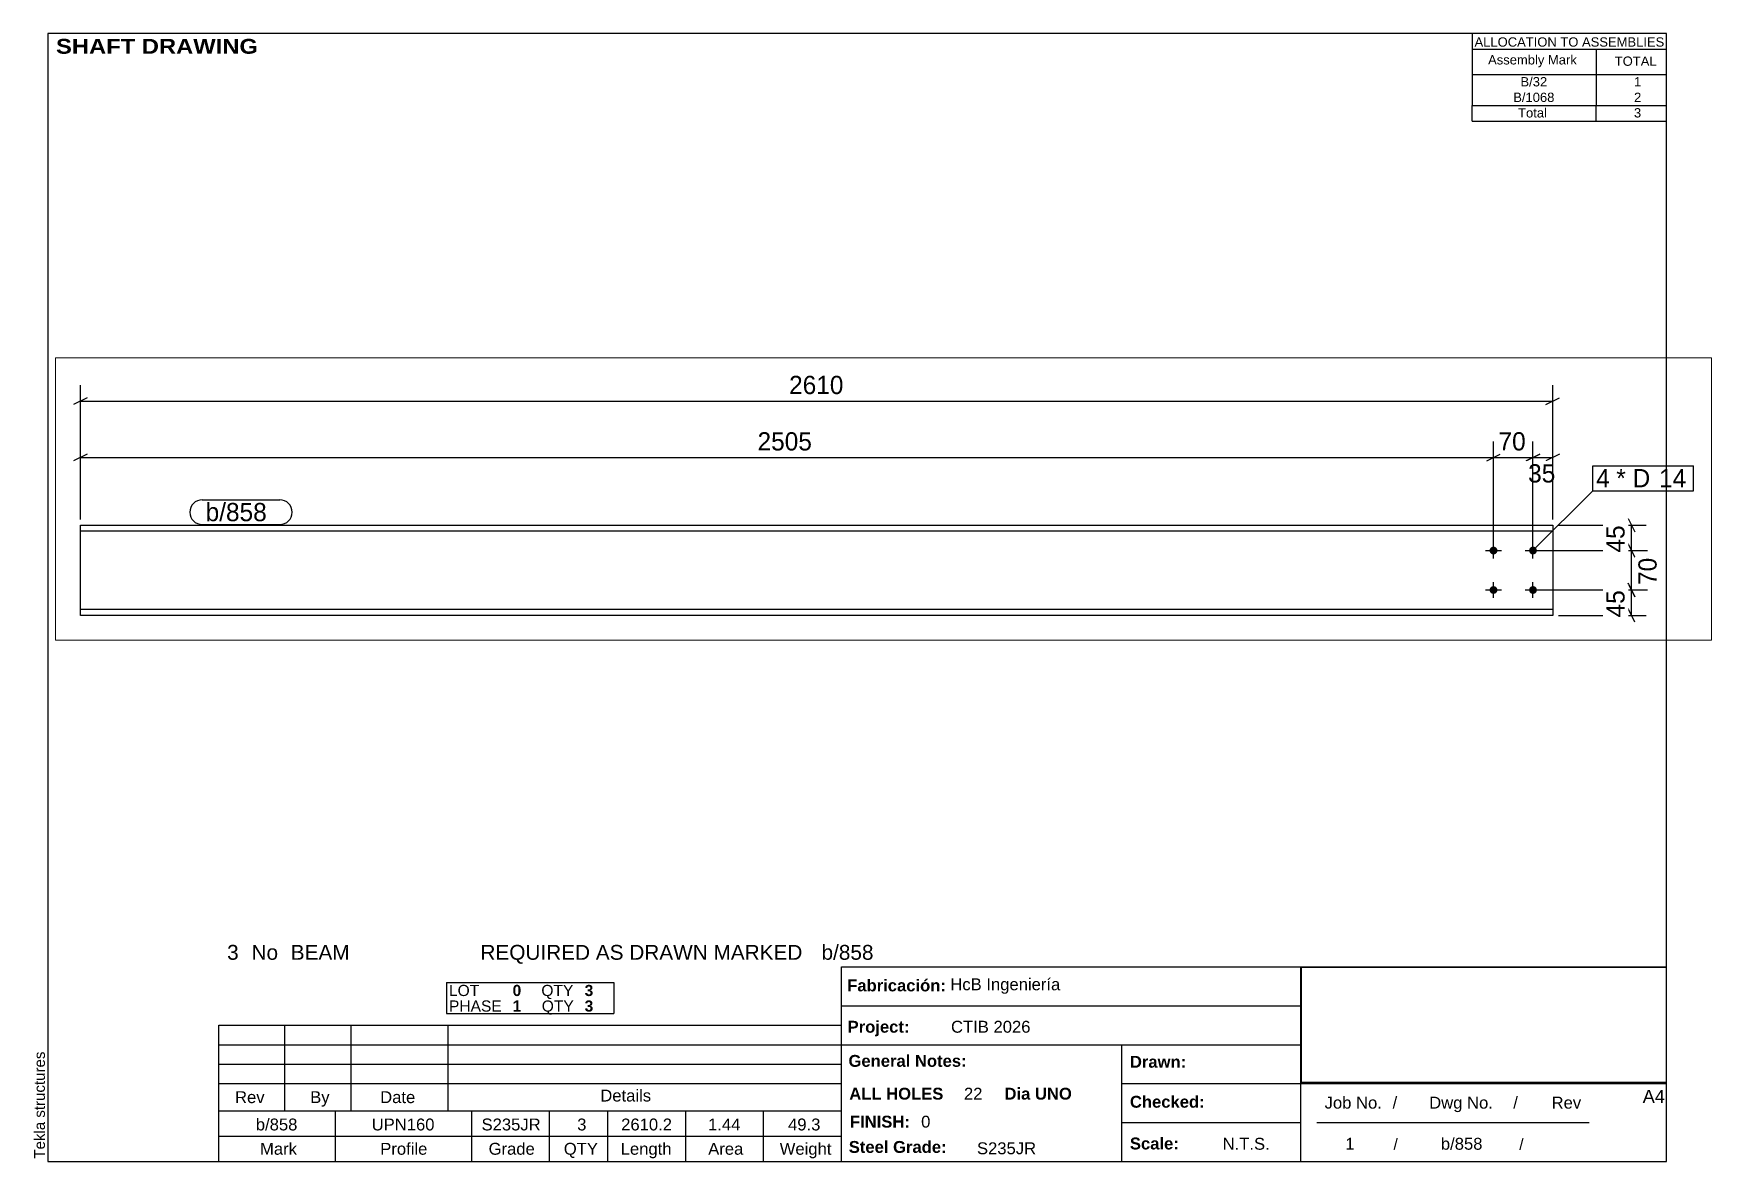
# Paper-space layout 'Layout1' of a CAD drawing. Header units: millimetres. Extents: x 2 to 300, y 5 to 205.
# The model-space entities are those that its viewports show. They can reach past a viewport. Long polylines and large blocks are cut down to what shows.
import ezdxf

# ---------------------------------------------------------------- set-up
doc = ezdxf.new("R2010")
doc.units = ezdxf.units.MM
doc.layers.add('Viewport layer', color=7, linetype='Continuous', plot=False)
doc.styles.add('Arial', font='ARIAL.TTF', dxfattribs={"height": 0.2})
doc.styles.add('Arial Black', font='ARIBLK.TTF', dxfattribs={"height": 0.2})
doc.styles.add('Arial Bold', font='ARIALBD.TTF', dxfattribs={"height": 0.2})
doc.styles.add('Comic Sans MS', font='COMIC.TTF', dxfattribs={"height": 0.2})

msp = doc.modelspace()

# ---------------------------------------------------------------- hatches: boundary and pattern name
at = {"linetype": 'Continuous'}
for points in [[(2542.2, 159, -1), (2556.2, 159, -1)], [(2612.2, 159, -1), (2626.2, 159, -1)], [(2542.2, 89, -1), (2556.2, 89, -1)], [(2612.2, 89, -1), (2626.2, 89, -1)]]:
    msp.add_hatch(color=3, dxfattribs=at).paths.add_polyline_path(points)

# ---------------------------------------------------------------- linework, layer by layer
at = {"color": 8, "linetype": 'Continuous'}
for p, q in [((44, 214), (44, 452.4)), ((56, 430), (32, 418)), ((44, 424), (2654.2, 424)), ((2642.2, 418), (2666.2, 430)), ((56, 330), (32, 318)), ((44, 214), (44, 352.4)), ((2537.2, 318), (2561.2, 330)), ((2549.2, 169), (2549.2, 352.4)), ((2607.2, 318), (2631.2, 330)), ((2619.2, 169), (2619.2, 349.6)), ((2666.2, 330), (2642.2, 318)), ((2654.2, 214), (2654.2, 349.6)), ((2619.2, 324), (2654.2, 324)), ((2788, 216), (2800, 192)), ((2664.2, 204), (2819.6, 204)), ((2629.2, 159), (2822.4, 159)), ((2788, 171), (2800, 147)), ((2794, 89), (2794, 159)), ((2800, 77), (2788, 101)), ((2629.2, 89), (2822.4, 89)), ((2664.2, 44), (2819.6, 44)), ((2800, 32), (2788, 56))]:
    msp.add_line(p, q, dxfattribs=at)
at = {"color": 7, "linetype": 'Continuous'}
for p, q in [((2903.6, 265.1), (2903.6, 309.1)), ((44, 44), (44, 204)), ((44, 204), (2654.2, 204)), ((2654.2, 193.5), (44, 193.5)), ((2654.2, 204), (2654.2, 44)), ((2654.2, 54.5), (44, 54.5)), ((2654.2, 44), (44, 44))]:
    msp.add_line(p, q, dxfattribs=at)
at = {"color": 3, "linetype": 'Continuous'}
for p, q in [((2535.2, 159), (2563.2, 159)), ((2549.2, 145), (2549.2, 173)), ((2605.2, 159), (2633.2, 159)), ((2619.2, 145), (2619.2, 173)), ((2549.2, 75), (2549.2, 103)), ((2619.2, 75), (2619.2, 103)), ((2535.2, 89), (2563.2, 89)), ((2605.2, 89), (2633.2, 89))]:
    msp.add_line(p, q, dxfattribs=at)

# ---------------------------------------------------------------- wipeouts: each hides what was drawn before it
at = {"color": 0}
msp.add_wipeout([(2757.3, 271.1), (2757.3, 303.1), (2731.3, 303.1), (2731.3, 271.1)], dxfattribs=at)

# ---------------------------------------------------------------- next in the draw order: wipeouts: each hides what was drawn before it
for points in [[(1404.2, 430), (1404.2, 474.8), (1294, 474.8), (1294, 430)], [(2669.2, 273.2), (2669.2, 318), (2604.2, 318), (2604.2, 273.2)], [(2757.3, 271.1), (2757.3, 303.1), (2731.3, 303.1), (2731.3, 271.1)], [(391.4, 211), (391.4, 243), (266, 243), (266, 211)], [(2844.8, 156.5), (2800, 156.5), (2800, 91.5), (2844.8, 91.5)]]:
    msp.add_wipeout(points, dxfattribs=at)

# ---------------------------------------------------------------- next in the draw order: linework, layer by layer
at = {"color": 8, "linetype": 'Continuous'}
for p, q in [((2654.2, 214), (2654.2, 452.4)), ((2631.2, 330), (2607.2, 318)), ((2619.2, 169), (2619.2, 352.4)), ((2549.2, 324), (2619.2, 324)), ((2794, 159), (2794, 204)), ((2629.2, 159), (2819.6, 159)), ((2800, 147), (2788, 171)), ((2788, 101), (2800, 77)), ((2629.2, 89), (2819.6, 89)), ((2794, 44), (2794, 89))]:
    msp.add_line(p, q, dxfattribs=at)
at = {"color": 7, "linetype": 'Continuous'}
for p, q in [((2725.3, 265.1), (2725.3, 309.1)), ((2619.2, 159), (2725.3, 265.1))]:
    msp.add_line(p, q, dxfattribs=at)

# ---------------------------------------------------------------- next in the draw order: texts
at = {"color": 3, "style": 'Comic Sans MS'}
for s, p in [('2610', (1300.4, 436.4)), ('35', (2610.6, 279.6))]:
    msp.add_text(s, height=32.38, dxfattribs=at).set_placement(p)
msp.add_text('70', height=32.38, rotation=90.0002, dxfattribs=at).set_placement((2838.4, 97.9))

# ---------------------------------------------------------------- next in the draw order: wipeouts: each hides what was drawn before it
at = {"color": 0}
for points in [[(2833.1, 271.1), (2833.1, 303.1), (2766.9, 303.1), (2766.9, 271.1)], [(391.4, 211), (391.4, 243), (266, 243), (266, 211)]]:
    msp.add_wipeout(points, dxfattribs=at)

# ---------------------------------------------------------------- next in the draw order: linework, layer by layer
at = {"color": 7, "linetype": 'Continuous'}
for p, q in [((260, 249), (397.4, 249)), ((260, 205), (397.4, 205))]:
    msp.add_line(p, q, dxfattribs=at)
for centre, start, end in [((260, 227), 90, 270), ((397.4, 227), 270, 90)]:
    msp.add_arc(centre, 22, start, end, dxfattribs=at)

# ---------------------------------------------------------------- next in the draw order: texts
at = {"color": 3, "style": 'Comic Sans MS'}
msp.add_text('b/858', height=32.38, dxfattribs=at).set_placement((266, 211))

# ---------------------------------------------------------------- next in the draw order: wipeouts: each hides what was drawn before it
at = {"color": 0}
for points in [[(2616.7, 330), (2616.7, 374.8), (2551.7, 374.8), (2551.7, 330)], [(2833.1, 271.1), (2833.1, 303.1), (2766.9, 303.1), (2766.9, 271.1)], [(2788, 214), (2743.2, 214), (2743.2, 149), (2788, 149)], [(2788, 99), (2743.2, 99), (2743.2, 34), (2788, 34)]]:
    msp.add_wipeout(points, dxfattribs=at)

# ---------------------------------------------------------------- next in the draw order: linework, layer by layer
at = {"color": 8, "linetype": 'Continuous'}
for p, q in [((2537.2, 318), (2561.2, 330)), ((2549.2, 169), (2549.2, 352.4)), ((44, 324), (2549.2, 324))]:
    msp.add_line(p, q, dxfattribs=at)

# ---------------------------------------------------------------- next in the draw order: texts
at = {"color": 3, "style": 'Comic Sans MS'}
for s, height, p in [('70', 32.38, (2558.1, 336.4)), ('4', 32.4, (2731.3, 271.1)), ('* D', 32.38, (2766.9, 271.1))]:
    msp.add_text(s, height=height, dxfattribs=at).set_placement(p)
for p in [(2781.6, 155.4), (2781.6, 40.4)]:
    msp.add_text('45', height=32.38, rotation=90.0002, dxfattribs=at).set_placement(p)

# ---------------------------------------------------------------- next in the draw order: wipeouts: each hides what was drawn before it
at = {"color": 0}
msp.add_wipeout([(2888, 271.1), (2888, 303.1), (2842.7, 303.1), (2842.7, 271.1)], dxfattribs=at)

# ---------------------------------------------------------------- next in the draw order: wipeouts: each hides what was drawn before it
for points in [[(1355.1, 330), (1355.1, 374.8), (1238.1, 374.8), (1238.1, 330)], [(2888, 271.1), (2888, 303.1), (2842.7, 303.1), (2842.7, 271.1)]]:
    msp.add_wipeout(points, dxfattribs=at)

# ---------------------------------------------------------------- next in the draw order: linework, layer by layer
at = {"color": 7, "linetype": 'Continuous'}
for p, q in [((2725.3, 309.1), (2903.6, 309.1)), ((2725.3, 265.1), (2903.6, 265.1))]:
    msp.add_line(p, q, dxfattribs=at)

# ---------------------------------------------------------------- next in the draw order: texts
at = {"color": 3, "style": 'Comic Sans MS'}
for s, p in [('2505', (1244.5, 336.4)), ('14', (2842.7, 271.1))]:
    msp.add_text(s, height=32.38, dxfattribs=at).set_placement(p)

psp = doc.layouts.get("Layout1")

# ---------------------------------------------------------------- linework, layer by layer
at = {"color": 5, "linetype": 'Continuous'}
for p, q in [((292, 205), (5, 205)), ((5, 205), (5, 5)), ((292, 5), (292, 205)), ((5, 5), (292, 5))]:
    psp.add_line(p, q, dxfattribs=at)
at = {"color": 7, "linetype": 'Continuous'}
for p, q in [((257.51, 205), (257.51, 197.75)), ((257.57, 202.24), (292, 202.24)), ((279.49, 202.24), (279.49, 197.75)), ((257.51, 197.75), (257.51, 195)), ((257.57, 197.75), (292, 197.75)), ((279.49, 197.75), (279.49, 195)), ((257.51, 195), (257.51, 192.24)), ((279.49, 195), (279.49, 192.24)), ((257.51, 189.47), (257.51, 192.23)), ((257.54, 192.23), (292, 192.23)), ((279.49, 189.47), (279.49, 192.23)), ((257.51, 189.47), (292, 189.47)), ((145.72, 5), (145.72, 39.5)), ((145.75, 39.5), (292, 39.5)), ((227.14, 5), (227.14, 39.5)), ((75.68, 36.74), (105.35, 36.74)), ((75.68, 36.74), (75.68, 33.98)), ((105.35, 36.74), (105.35, 33.98)), ((75.68, 33.98), (75.68, 31.22)), ((105.35, 33.98), (105.35, 31.22)), ((75.68, 31.22), (105.35, 31.22)), ((145.72, 32.6), (227.14, 32.6)), ((35.31, 13.97), (35.31, 29.15)), ((35.31, 29.15), (145.71, 29.15)), ((47.04, 13.97), (47.04, 29.15)), ((58.77, 13.97), (58.77, 29.15)), ((76.02, 13.97), (76.02, 29.15)), ((145.71, 13.97), (145.71, 29.15)), ((35.31, 25.7), (145.71, 25.7)), ((145.72, 25.7), (227.14, 25.7)), ((195.4, 5), (195.4, 25.7)), ((35.31, 22.25), (145.71, 22.25)), ((35.31, 18.8), (145.71, 18.8)), ((195.4, 18.8), (292, 18.8)), ((35.31, 13.96), (145.71, 13.97)), ((35.31, 9.49), (35.31, 13.96)), ((56.01, 9.49), (56.01, 13.97)), ((80.16, 9.49), (80.16, 13.97)), ((93.96, 9.49), (93.96, 13.97)), ((104.31, 9.49), (104.31, 13.97)), ((118.11, 9.49), (118.11, 13.97)), ((131.91, 9.49), (131.91, 13.97)), ((195.4, 11.9), (227.14, 11.9)), ((229.99, 11.92), (278.29, 11.92)), ((35.31, 9.48), (145.72, 9.49)), ((35.31, 5), (35.31, 9.48)), ((56.01, 5), (56.01, 9.48)), ((80.16, 5), (80.16, 9.48)), ((93.96, 5), (93.96, 9.48)), ((104.31, 5), (104.31, 9.48)), ((118.11, 5), (118.11, 9.48)), ((131.91, 5), (131.91, 9.48))]:
    psp.add_line(p, q, dxfattribs=at)
at = {"color": 2, "linetype": 'Continuous'}
for p, q in [((227.28, 39.46), (291.86, 39.46)), ((227.29, 19.02), (227.29, 39.46)), ((291.96, 19.03), (291.96, 39.47)), ((227.28, 19.03), (291.86, 19.03))]:
    psp.add_line(p, q, dxfattribs=at)

# ---------------------------------------------------------------- texts
at = {"color": 7}
for s, height, style, p in [(' SHAFT DRAWING', 2.6342, 'Arial Black', (5.3, 201.42)), ('ALLOCATION TO ASSEMBLIES', 1.6475, 'Arial', (257.95, 202.68)), ('Assembly Mark', 1.6475, 'Arial', (260.35, 199.52)), ('TOTAL', 1.648, 'Arial', (282.81, 199.28)), ('3', 2.64, 'Arial', (36.8, 40.76)), ('No', 2.636, 'Arial', (41.13, 40.76)), ('BEAM', 2.636, 'Arial', (48.08, 40.76)), ('REQUIRED AS DRAWN MARKED', 2.636, 'Arial', (81.71, 40.76)), ('b/858', 2.636, 'Arial', (142.18, 40.76)), ('b/858', 2.109, 'Arial', (41.89, 10.5)), ('UPN160', 2.109, 'Arial', (62.43, 10.5)), ('S235JR', 2.109, 'Arial', (81.91, 10.5)), ('3', 2.11, 'Arial', (98.86, 10.5)), ('2610.2', 2.109, 'Arial', (106.66, 10.5)), ('1.44', 2.109, 'Arial', (122.06, 10.5)), ('49.3', 2.109, 'Arial', (136.25, 10.5)), ('FINISH:', 2.107, 'Arial Bold', (147.22, 11)), ('0', 2.11, 'Arial', (159.84, 11))]:
    psp.add_text(s, height=height, dxfattribs=dict(at, style=style)).set_placement(p)
at = {"color": 7, "linetype": 'Continuous'}
for s, height, style, p in [('B/32', 1.648, 'Arial', (266.09, 195.63)), ('1', 1.65, 'Arial', (286.23, 195.63)), ('B/1068', 1.648, 'Arial', (264.81, 192.87)), ('2', 1.65, 'Arial', (286.23, 192.87)), ('Total', 1.648, 'Arial', (265.67, 190.12)), ('3', 1.65, 'Arial', (286.21, 190.12)), ('LOT', 1.977, 'Arial', (76.13, 34.33)), ('0', 1.98, 'Arial Bold', (87.41, 34.33)), ('QTY', 1.977, 'Arial', (92.51, 34.33)), ('3', 1.98, 'Arial Bold', (100.18, 34.33)), ('Fabricación:', 2.1074, 'Arial Bold', (146.73, 35.16)), ('HcB Ingeniería', 2.1088, 'Arial', (165.02, 35.36)), ('PHASE', 1.977, 'Arial', (76.13, 31.57)), ('1', 1.98, 'Arial Bold', (87.41, 31.57)), ('QTY', 1.977, 'Arial', (92.58, 31.57)), ('3', 1.98, 'Arial Bold', (100.18, 31.57)), ('Project:', 2.107, 'Arial Bold', (146.81, 27.83)), ('CTIB 2026', 2.109, 'Arial', (165.14, 27.83)), ('General Notes:', 2.1074, 'Arial Bold', (146.96, 21.78)), ('Drawn:', 2.107, 'Arial Bold', (196.85, 21.62)), ('Details', 2.109, 'Arial', (102.96, 15.63)), ('ALL HOLES', 2.107, 'Arial Bold', (147.1, 15.96)), ('22', 2.109, 'Arial', (167.43, 15.96)), ('Dia UNO', 2.107, 'Arial Bold', (174.62, 15.96)), ('Rev', 2.109, 'Arial', (38.21, 15.35)), ('By', 2.109, 'Arial', (51.53, 15.35)), ('Date', 2.109, 'Arial', (63.94, 15.35)), ('Checked:', 2.107, 'Arial Bold', (196.85, 14.53)), ('Job No.', 2.109, 'Arial', (231.37, 14.37)), ('/', 2.11, 'Arial', (243.42, 14.37)), ('Dwg No.', 2.109, 'Arial', (249.91, 14.37)), ('/', 2.11, 'Arial', (264.81, 14.37)), ('Rev', 2.109, 'Arial', (271.61, 14.37)), ('A4', 2.307, 'Arial', (287.76, 15.38)), ('Scale:', 2.107, 'Arial Bold', (196.85, 7.13)), ('N.T.S.', 2.109, 'Arial', (213.29, 7.08)), ('1', 2.11, 'Arial', (235.04, 7.08)), ('/', 1.98, 'Arial', (243.58, 7.08)), ('b/858', 2.109, 'Arial', (251.98, 7.08)), ('/', 1.98, 'Arial', (265.88, 7.08)), ('Mark', 2.109, 'Arial', (42.64, 6.19)), ('Profile', 2.109, 'Arial', (63.95, 6.19)), ('Grade', 2.109, 'Arial', (83.16, 6.19)), ('QTY', 2.109, 'Arial', (96.49, 6.19)), ('Length', 2.109, 'Arial', (106.58, 6.19)), ('Area', 2.109, 'Arial', (122.09, 6.19)), ('Weight', 2.109, 'Arial', (134.77, 6.19)), ('Steel Grade:', 2.1074, 'Arial Bold', (147.01, 6.52)), ('S235JR', 2.109, 'Arial', (169.74, 6.28))]:
    psp.add_text(s, height=height, dxfattribs=dict(at, style=style)).set_placement(p)
at = {"color": 174, "linetype": 'Continuous', "style": 'Arial'}
psp.add_text('Tekla structures', height=1.9102, rotation=90, dxfattribs=at).set_placement((4.5, 5.5))

# ---------------------------------------------------------------- viewports
at = {"layer": 'Viewport layer', "view_target_point": (1467.8, 250.2)}
psp.add_viewport(center=(153.17, 122.45), size=(293.56, 50.04), view_center_point=(0, 0), view_height=500.4, dxfattribs=at)

doc.saveas('drawing.dxf')
